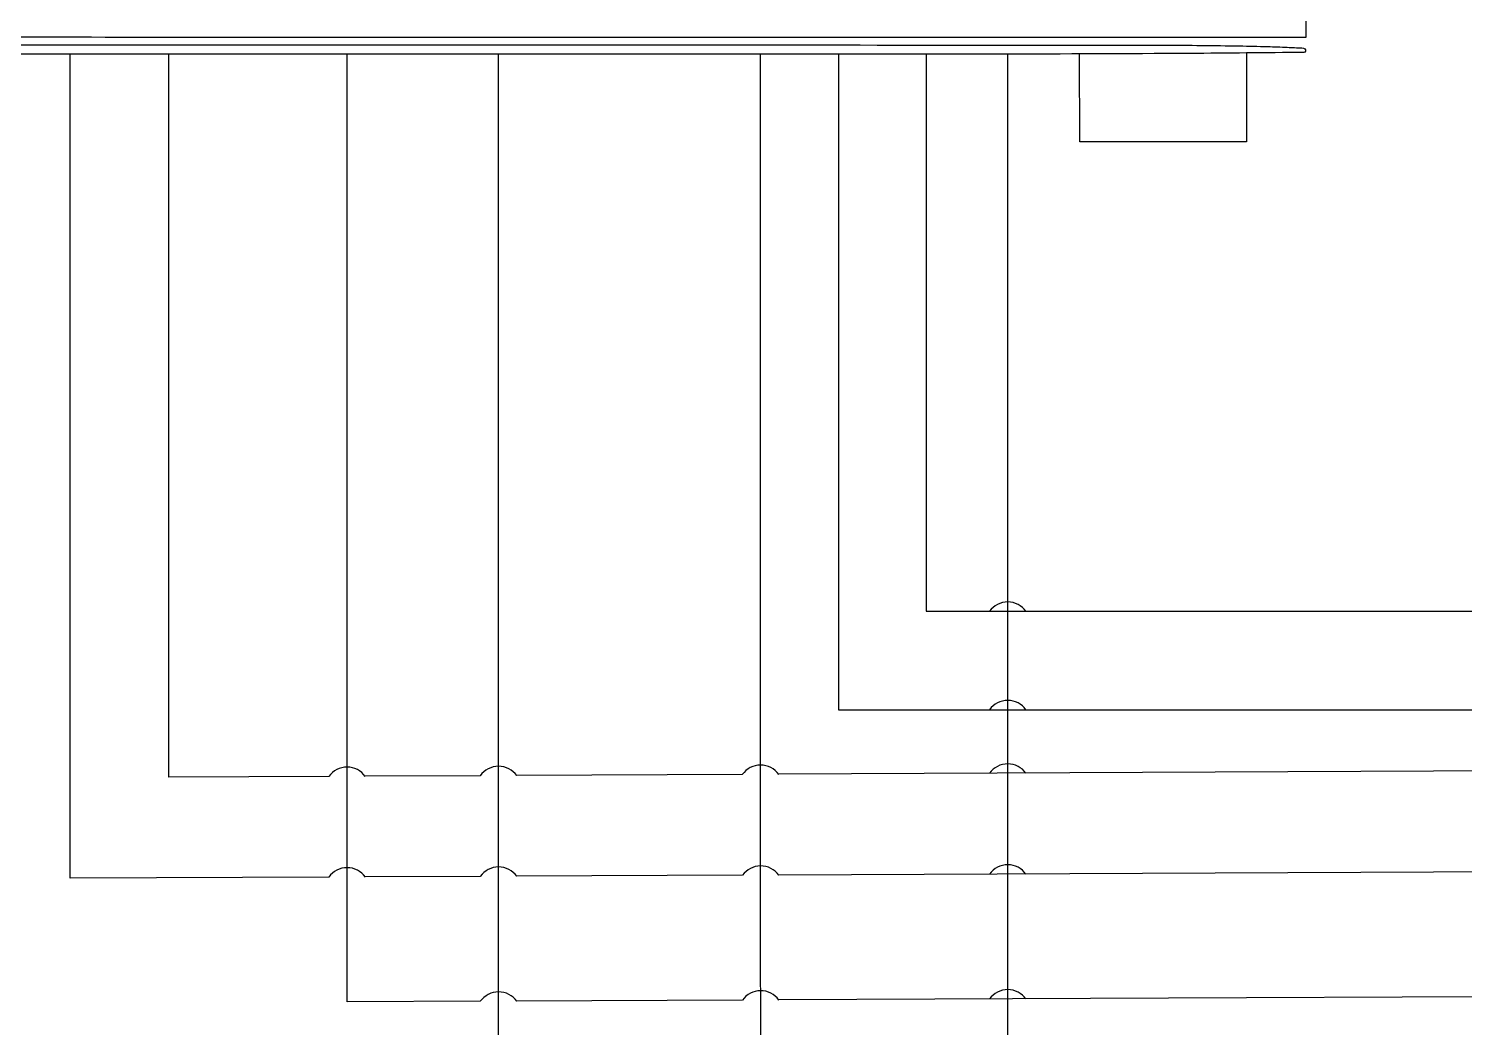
# Model space of a CAD drawing. Extents: x 8694 to 20248, y -4045 to 2404.
# Drawn here: x 9689 to 11478, y 407 to 1652 of the extents above; entities that cross this region are included whole.
import ezdxf

# ---------------------------------------------------------------- set-up
doc = ezdxf.new("R2010")
doc.units = 0
doc.header["$MEASUREMENT"] = 0

msp = doc.modelspace()

# ---------------------------------------------------------------- linework, layer by layer
msp.add_lwpolyline([(11280.8, 1690.8), (11280.5, 1641.2), (10394.5, 1641.2, -0.000071), (9974.4, 1641.3, -0.000235), (9697.8, 1641.6, -0.00019), (9502.1, 1641.9, -0.004014)], format="xyb")
msp.add_lwpolyline([(11197.5, 1630.8, -0.001701), (11232.7, 1630, -0.004824), (11257.3, 1629.1, -0.002603), (11275.6, 1628.2, -0.125215), (11279.1, 1627.1, -0.751369), (11277.9, 1622.7, -0.000892), (11135.4, 1621.4, -0.001592), (10900.9, 1620.6, -0.000144), (10314, 1620.4, -0.000143), (9737.4, 1620.6, -0.001473), (9499.7, 1621.4, -0.000443), (9349.8, 1622.5, -0.584619), (9347.5, 1626.6, -0.252139), (9351.2, 1628.8, -0.001353), (9394.3, 1629.9, -0.003767), (9455, 1630.9, -0.00086), (9557.5, 1631.7, -0.001353), (9803.5, 1632.3, -0.000117), (10431, 1632.1, -0.000045), (11103.4, 1631.7, -0.004519)], format="xyb", close=True)
at = {"color": 2, "linetype": 'Continuous'}
for points in [[(10063, 594.4), (9740.4, 592.9), (9740.4, 1620.6)], [(10251.6, 595.2), (10108.3, 594.6)], [(10578.2, 596.7), (10296.9, 595.4)], [(11983.2, 602.9), (10623.6, 596.9)]]:
    msp.add_lwpolyline(points, dxfattribs=at)
at = {"linetype": 'Continuous'}
for points in [[(10062.9, 719.8), (9863.4, 718.8), (9863.5, 1620.5)], [(11206.6, 1622), (11206.6, 1511), (10998.6, 1511), (10998.3, 1620.8)], [(10251.6, 720.7), (10108.3, 720)], [(10578.2, 722.3), (10296.9, 720.9)], [(11983.2, 729.1), (10623.6, 722.5)]]:
    msp.add_lwpolyline(points, dxfattribs=at)
at = {"color": 1, "linetype": 'Continuous'}
for points in [[(10251.6, 439.5), (10085.7, 438.7), (10085.7, 1620.4)], [(11983.3, 447.3), (10623.6, 441.1)], [(10578.3, 440.9), (10296.9, 439.7)]]:
    msp.add_lwpolyline(points, dxfattribs=at)
at = {"color": 18, "linetype": 'Continuous', "true_color": 0x000000}
msp.add_lwpolyline([(10578.4, 324.8), (10274.3, 323.5), (10274.3, 1620.4)], dxfattribs=at)
at = {"color": 39, "linetype": 'Continuous', "true_color": 0x61361f}
msp.add_lwpolyline([(10601.7, -3034), (10600.8, 1620.4)], dxfattribs=at)
at = {"color": 5, "linetype": 'Continuous'}
msp.add_lwpolyline([(10698.1, 1620.5), (10698.1, 803.1), (11983.2, 803.1)], dxfattribs=at)
at = {"color": 3, "linetype": 'Continuous'}
for points in [[(10738.4, -378.2), (10909, -378.2), (10909, 1620.6)], [(10807.3, 1620.5), (10807.3, 925.8), (11983.2, 925.8)]]:
    msp.add_lwpolyline(points, dxfattribs=at)
msp.add_arc((10909, 909.5), 27.9, 35.6993, 144.3007, dxfattribs=at)
at = {"color": 5, "linetype": 'Continuous'}
msp.add_arc((10909, 786.8), 27.9, 35.6993, 144.3007, dxfattribs=at)
at = {"linetype": 'Continuous'}
for centre, start, end in [((10600.9, 706.1), 35.6993, 144.5802), ((10909, 707.6), 35.6993, 144.3007), ((10085.7, 703.6), 35.6993, 144.5802), ((10274.4, 704.6), 35.6178, 144.6612)]:
    msp.add_arc(centre, 27.9, start, end, dxfattribs=at)
at = {"color": 2, "linetype": 'Continuous'}
for centre, start, end in [((10601, 580.4), 35.6993, 144.5558), ((10909, 581.8), 35.6993, 144.3007), ((10085.7, 578.2), 35.6249, 144.6298), ((10274.4, 579.1), 35.6249, 144.6298)]:
    msp.add_arc(centre, 27.9, start, end, dxfattribs=at)
at = {"color": 1, "linetype": 'Continuous'}
for centre, start, end in [((10274.4, 423.3), 35.6232, 144.6373), ((10601, 424.8), 35.6232, 144.6373), ((10909, 426.1), 35.6993, 144.3007)]:
    msp.add_arc(centre, 27.9, start, end, dxfattribs=at)

doc.saveas('drawing.dxf')
